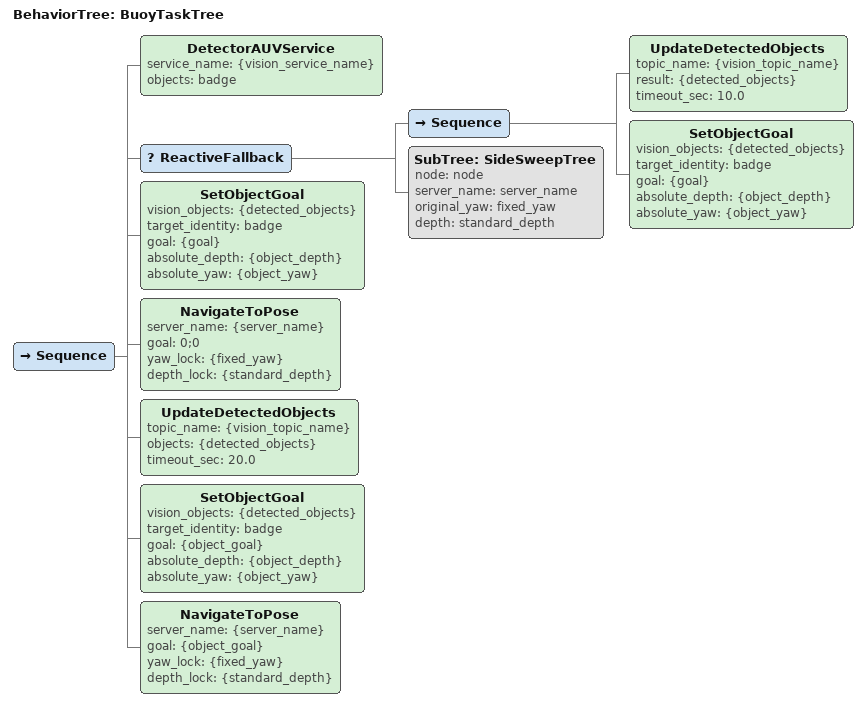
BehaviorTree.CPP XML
<root main_tree_to_execute = "BuoyTaskTree" >
    <include ros_pkg="bt_mission_planner" path="behavior_trees/side_sweep.xml"/>
    <BehaviorTree ID="BuoyTaskTree">
        <Sequence>
            <DetectorAUVService service_name="{vision_service_name}" objects="badge"/>

            <ReactiveFallback>
                <Sequence>
                    <UpdateDetectedObjects topic_name="{vision_topic_name}" result="{detected_objects}" timeout_sec="10.0" />
                    <SetObjectGoal vision_objects="{detected_objects}" target_identity="badge" goal="{goal}" absolute_depth="{object_depth}" absolute_yaw="{object_yaw}" />
                </Sequence>
                <SubTree ID="SideSweepTree" node="node" server_name="server_name" original_yaw="fixed_yaw" depth="standard_depth" />
            </ReactiveFallback>

            <SetObjectGoal vision_objects="{detected_objects}" target_identity="badge" goal="{goal}" absolute_depth="{object_depth}" absolute_yaw="{object_yaw}" />
            <NavigateToPose server_name="{server_name}" goal="0;0" yaw_lock="{fixed_yaw}" depth_lock="{standard_depth}" />

            <UpdateDetectedObjects topic_name="{vision_topic_name}" objects="{detected_objects}" timeout_sec="20.0" />
            <SetObjectGoal vision_objects="{detected_objects}" target_identity="badge" goal="{object_goal}" absolute_depth="{object_depth}" absolute_yaw="{object_yaw}" />

            <NavigateToPose server_name="{server_name}" goal="{object_goal}" yaw_lock="{fixed_yaw}" depth_lock="{standard_depth}"/>
        </Sequence>
    </BehaviorTree>
</root>
